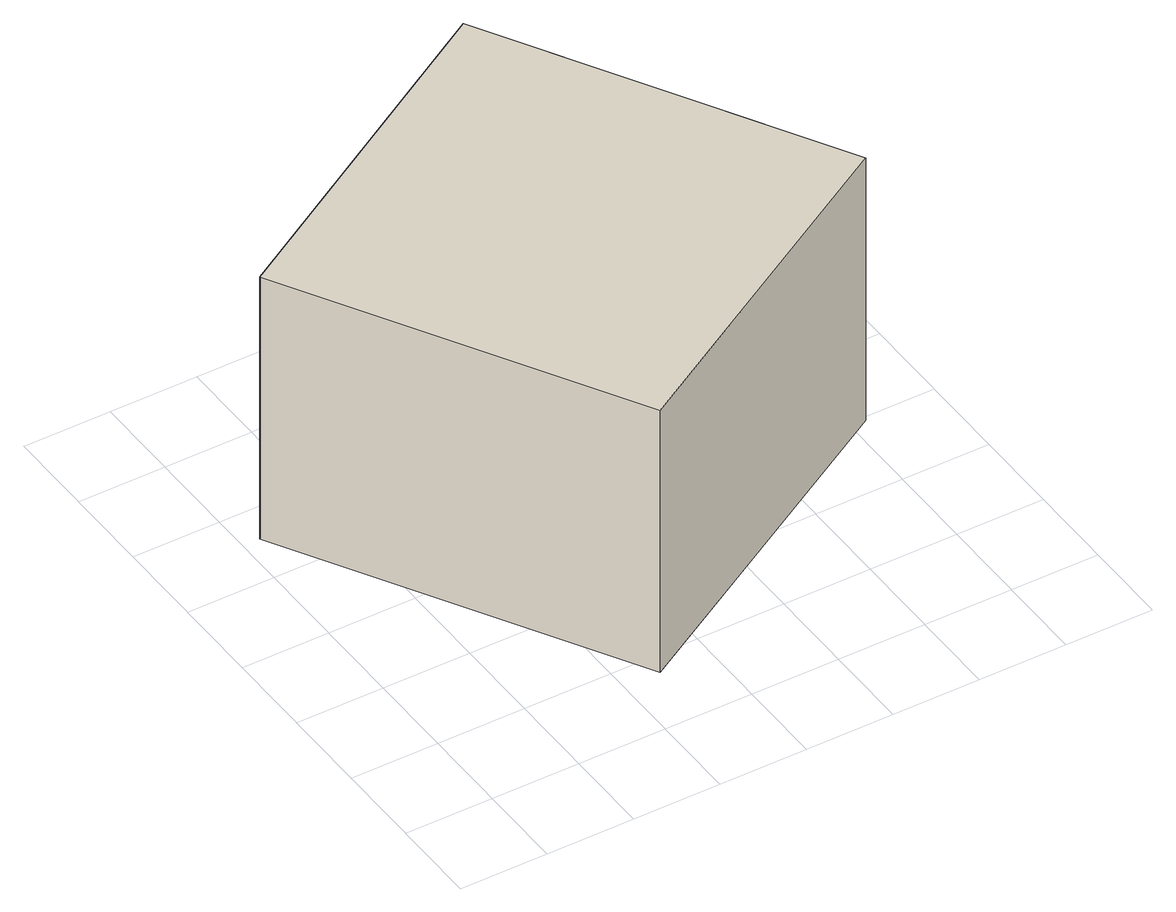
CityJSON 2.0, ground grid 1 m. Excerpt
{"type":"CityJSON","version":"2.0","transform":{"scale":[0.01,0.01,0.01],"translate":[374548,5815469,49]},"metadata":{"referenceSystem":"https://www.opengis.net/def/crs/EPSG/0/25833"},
"CityObjects":{
"building1":{"type":"Building","attributes":{"Gemeindeschluessel":"11000005","BezugspunktDach":"2200","function":"31001_9998","measuredHeight":3.33,"storeysAboveGround":1},"address":[{"country":"Germany","locality":"Berlin","thoroughfareNumber":"27","thoroughfareName":"Kladower Damm"}],"geometry":[{"type":"Solid","lod":"1","boundaries":[[[[0,1,2,3]],[[4,5,6,7]],[[4,7,3,2]],[[5,4,2,1]],[[6,5,1,0]],[[7,6,0,3]]]]}]}
},
"vertices":[
[242,76,359],[618,295,359],[395,679,359],[20,457,359],[395,679,26],[618,295,26],[242,76,26],[20,457,26]
]}
